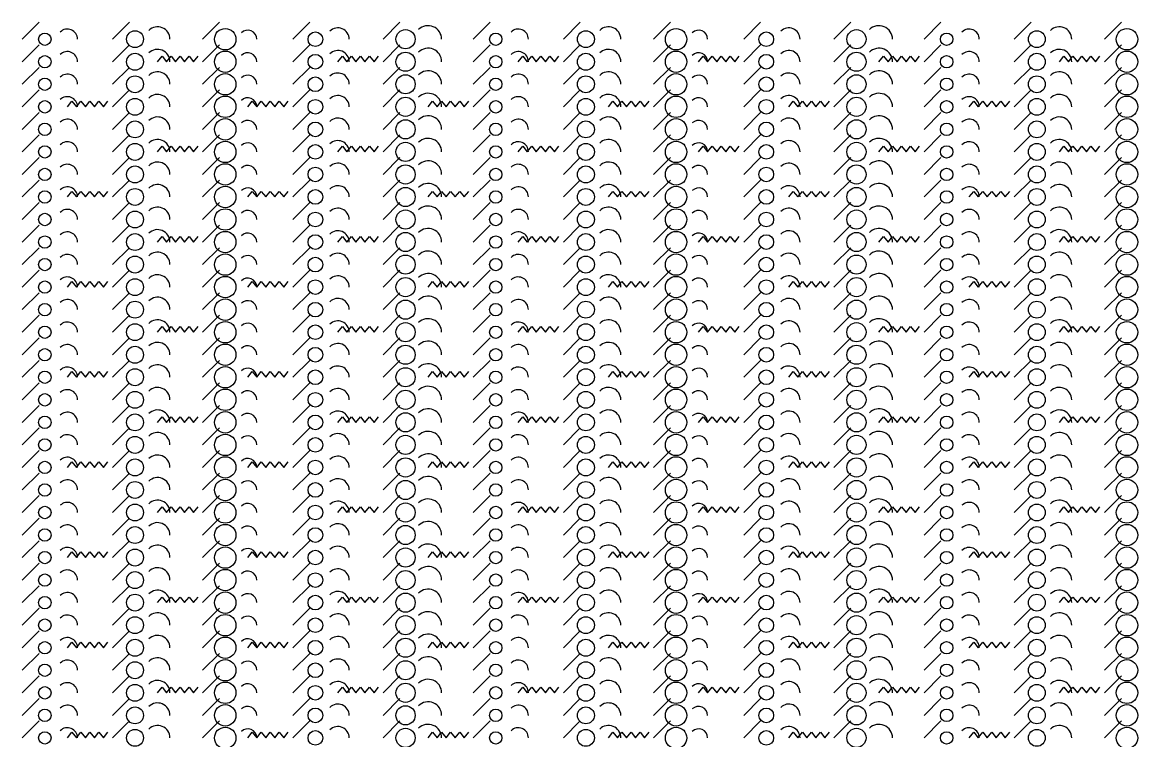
# Model space of a CAD drawing. Extents: x 0 to 1996, y -10 to 19965.
# Drawn here: x 0 to 990, y 4358 to 4995 of the extents above; entities that cross this region are included whole.
import ezdxf

# ---------------------------------------------------------------- set-up
doc = ezdxf.new("R2010")
doc.units = 0

msp = doc.modelspace()

# ---------------------------------------------------------------- linework, layer by layer
for p, q in [((0, 4980), (15, 4995)), ((80, 4980), (95, 4995)), ((160, 4980), (175, 4995)), ((240, 4980), (255, 4995)), ((320, 4980), (335, 4995)), ((400, 4980), (415, 4995)), ((480, 4980), (495, 4995)), ((560, 4980), (575, 4995)), ((640, 4980), (655, 4995)), ((720, 4980), (735, 4995)), ((800, 4980), (815, 4995)), ((880, 4980), (895, 4995)), ((960, 4980), (975, 4995)), ((0, 4960), (15, 4975)), ((80, 4960), (95, 4975)), ((160, 4960), (175, 4975)), ((240, 4960), (255, 4975)), ((320, 4960), (335, 4975)), ((400, 4960), (415, 4975)), ((480, 4960), (495, 4975)), ((560, 4960), (575, 4975)), ((640, 4960), (655, 4975)), ((720, 4960), (735, 4975)), ((800, 4960), (815, 4975)), ((880, 4960), (895, 4975)), ((960, 4960), (975, 4975)), ((0, 4940), (15, 4955)), ((80, 4940), (95, 4955)), ((160, 4940), (175, 4955)), ((240, 4940), (255, 4955)), ((320, 4940), (335, 4955)), ((400, 4940), (415, 4955)), ((480, 4940), (495, 4955)), ((560, 4940), (575, 4955)), ((640, 4940), (655, 4955)), ((720, 4940), (735, 4955)), ((800, 4940), (815, 4955)), ((880, 4940), (895, 4955)), ((960, 4940), (975, 4955)), ((0, 4920), (15, 4935)), ((80, 4920), (95, 4935)), ((160, 4920), (175, 4935)), ((240, 4920), (255, 4935)), ((320, 4920), (335, 4935)), ((400, 4920), (415, 4935)), ((480, 4920), (495, 4935)), ((560, 4920), (575, 4935)), ((640, 4920), (655, 4935)), ((720, 4920), (735, 4935)), ((800, 4920), (815, 4935)), ((880, 4920), (895, 4935)), ((960, 4920), (975, 4935)), ((0, 4900), (15, 4915)), ((80, 4900), (95, 4915)), ((160, 4900), (175, 4915)), ((240, 4900), (255, 4915)), ((320, 4900), (335, 4915)), ((400, 4900), (415, 4915)), ((480, 4900), (495, 4915)), ((560, 4900), (575, 4915)), ((640, 4900), (655, 4915)), ((720, 4900), (735, 4915)), ((800, 4900), (815, 4915)), ((880, 4900), (895, 4915)), ((960, 4900), (975, 4915)), ((0, 4880), (15, 4895)), ((80, 4880), (95, 4895)), ((160, 4880), (175, 4895)), ((240, 4880), (255, 4895)), ((320, 4880), (335, 4895)), ((400, 4880), (415, 4895)), ((480, 4880), (495, 4895)), ((560, 4880), (575, 4895)), ((640, 4880), (655, 4895)), ((720, 4880), (735, 4895)), ((800, 4880), (815, 4895)), ((880, 4880), (895, 4895)), ((960, 4880), (975, 4895)), ((0, 4860), (15, 4875)), ((80, 4860), (95, 4875)), ((160, 4860), (175, 4875)), ((240, 4860), (255, 4875)), ((320, 4860), (335, 4875)), ((400, 4860), (415, 4875)), ((480, 4860), (495, 4875)), ((560, 4860), (575, 4875)), ((640, 4860), (655, 4875)), ((720, 4860), (735, 4875)), ((800, 4860), (815, 4875)), ((880, 4860), (895, 4875)), ((960, 4860), (975, 4875)), ((0, 4840), (15, 4855)), ((80, 4840), (95, 4855)), ((160, 4840), (175, 4855)), ((240, 4840), (255, 4855)), ((320, 4840), (335, 4855)), ((400, 4840), (415, 4855)), ((480, 4840), (495, 4855)), ((560, 4840), (575, 4855)), ((640, 4840), (655, 4855)), ((720, 4840), (735, 4855)), ((800, 4840), (815, 4855)), ((880, 4840), (895, 4855)), ((960, 4840), (975, 4855)), ((0, 4820), (15, 4835)), ((80, 4820), (95, 4835)), ((160, 4820), (175, 4835)), ((240, 4820), (255, 4835)), ((320, 4820), (335, 4835)), ((400, 4820), (415, 4835)), ((480, 4820), (495, 4835)), ((560, 4820), (575, 4835)), ((640, 4820), (655, 4835)), ((720, 4820), (735, 4835)), ((800, 4820), (815, 4835)), ((880, 4820), (895, 4835)), ((960, 4820), (975, 4835)), ((0, 4800), (15, 4815)), ((80, 4800), (95, 4815)), ((160, 4800), (175, 4815)), ((240, 4800), (255, 4815)), ((320, 4800), (335, 4815)), ((400, 4800), (415, 4815)), ((480, 4800), (495, 4815)), ((560, 4800), (575, 4815)), ((640, 4800), (655, 4815)), ((720, 4800), (735, 4815)), ((800, 4800), (815, 4815)), ((880, 4800), (895, 4815)), ((960, 4800), (975, 4815)), ((0, 4780), (15, 4795)), ((80, 4780), (95, 4795)), ((160, 4780), (175, 4795)), ((240, 4780), (255, 4795)), ((320, 4780), (335, 4795)), ((400, 4780), (415, 4795)), ((480, 4780), (495, 4795)), ((560, 4780), (575, 4795)), ((640, 4780), (655, 4795)), ((720, 4780), (735, 4795)), ((800, 4780), (815, 4795)), ((880, 4780), (895, 4795)), ((960, 4780), (975, 4795)), ((0, 4760), (15, 4775)), ((80, 4760), (95, 4775)), ((160, 4760), (175, 4775)), ((240, 4760), (255, 4775)), ((320, 4760), (335, 4775)), ((400, 4760), (415, 4775)), ((480, 4760), (495, 4775)), ((560, 4760), (575, 4775)), ((640, 4760), (655, 4775)), ((720, 4760), (735, 4775)), ((800, 4760), (815, 4775)), ((880, 4760), (895, 4775)), ((960, 4760), (975, 4775)), ((0, 4740), (15, 4755)), ((80, 4740), (95, 4755)), ((160, 4740), (175, 4755)), ((240, 4740), (255, 4755)), ((320, 4740), (335, 4755)), ((400, 4740), (415, 4755)), ((480, 4740), (495, 4755)), ((560, 4740), (575, 4755)), ((640, 4740), (655, 4755)), ((720, 4740), (735, 4755)), ((800, 4740), (815, 4755)), ((880, 4740), (895, 4755)), ((960, 4740), (975, 4755)), ((0, 4720), (15, 4735)), ((80, 4720), (95, 4735)), ((160, 4720), (175, 4735)), ((240, 4720), (255, 4735)), ((320, 4720), (335, 4735)), ((400, 4720), (415, 4735)), ((480, 4720), (495, 4735)), ((560, 4720), (575, 4735)), ((640, 4720), (655, 4735)), ((720, 4720), (735, 4735)), ((800, 4720), (815, 4735)), ((880, 4720), (895, 4735)), ((960, 4720), (975, 4735)), ((0, 4700), (15, 4715)), ((80, 4700), (95, 4715)), ((160, 4700), (175, 4715)), ((240, 4700), (255, 4715)), ((320, 4700), (335, 4715)), ((400, 4700), (415, 4715)), ((480, 4700), (495, 4715)), ((560, 4700), (575, 4715)), ((640, 4700), (655, 4715)), ((720, 4700), (735, 4715)), ((800, 4700), (815, 4715)), ((880, 4700), (895, 4715)), ((960, 4700), (975, 4715)), ((0, 4680), (15, 4695)), ((80, 4680), (95, 4695)), ((160, 4680), (175, 4695)), ((240, 4680), (255, 4695)), ((320, 4680), (335, 4695)), ((400, 4680), (415, 4695)), ((480, 4680), (495, 4695)), ((560, 4680), (575, 4695)), ((640, 4680), (655, 4695)), ((720, 4680), (735, 4695)), ((800, 4680), (815, 4695)), ((880, 4680), (895, 4695)), ((960, 4680), (975, 4695)), ((0, 4660), (15, 4675)), ((80, 4660), (95, 4675)), ((160, 4660), (175, 4675)), ((240, 4660), (255, 4675)), ((320, 4660), (335, 4675)), ((400, 4660), (415, 4675)), ((480, 4660), (495, 4675)), ((560, 4660), (575, 4675)), ((640, 4660), (655, 4675)), ((720, 4660), (735, 4675)), ((800, 4660), (815, 4675)), ((880, 4660), (895, 4675)), ((960, 4660), (975, 4675)), ((0, 4640), (15, 4655)), ((80, 4640), (95, 4655)), ((160, 4640), (175, 4655)), ((240, 4640), (255, 4655)), ((320, 4640), (335, 4655)), ((400, 4640), (415, 4655)), ((480, 4640), (495, 4655)), ((560, 4640), (575, 4655)), ((640, 4640), (655, 4655)), ((720, 4640), (735, 4655)), ((800, 4640), (815, 4655)), ((880, 4640), (895, 4655)), ((960, 4640), (975, 4655)), ((0, 4620), (15, 4635)), ((80, 4620), (95, 4635)), ((160, 4620), (175, 4635)), ((240, 4620), (255, 4635)), ((320, 4620), (335, 4635)), ((400, 4620), (415, 4635)), ((480, 4620), (495, 4635)), ((560, 4620), (575, 4635)), ((640, 4620), (655, 4635)), ((720, 4620), (735, 4635)), ((800, 4620), (815, 4635)), ((880, 4620), (895, 4635)), ((960, 4620), (975, 4635)), ((0, 4600), (15, 4615)), ((80, 4600), (95, 4615)), ((160, 4600), (175, 4615)), ((240, 4600), (255, 4615)), ((320, 4600), (335, 4615)), ((400, 4600), (415, 4615)), ((480, 4600), (495, 4615)), ((560, 4600), (575, 4615)), ((640, 4600), (655, 4615)), ((720, 4600), (735, 4615)), ((800, 4600), (815, 4615)), ((880, 4600), (895, 4615)), ((960, 4600), (975, 4615)), ((0, 4580), (15, 4595)), ((80, 4580), (95, 4595)), ((160, 4580), (175, 4595)), ((240, 4580), (255, 4595)), ((320, 4580), (335, 4595)), ((400, 4580), (415, 4595)), ((480, 4580), (495, 4595)), ((560, 4580), (575, 4595)), ((640, 4580), (655, 4595)), ((720, 4580), (735, 4595)), ((800, 4580), (815, 4595)), ((880, 4580), (895, 4595)), ((960, 4580), (975, 4595)), ((0, 4560), (15, 4575)), ((80, 4560), (95, 4575)), ((160, 4560), (175, 4575)), ((240, 4560), (255, 4575)), ((320, 4560), (335, 4575)), ((400, 4560), (415, 4575)), ((480, 4560), (495, 4575)), ((560, 4560), (575, 4575)), ((640, 4560), (655, 4575)), ((720, 4560), (735, 4575)), ((800, 4560), (815, 4575)), ((880, 4560), (895, 4575)), ((960, 4560), (975, 4575)), ((0, 4540), (15, 4555)), ((80, 4540), (95, 4555)), ((160, 4540), (175, 4555)), ((240, 4540), (255, 4555)), ((320, 4540), (335, 4555)), ((400, 4540), (415, 4555)), ((480, 4540), (495, 4555)), ((560, 4540), (575, 4555)), ((640, 4540), (655, 4555)), ((720, 4540), (735, 4555)), ((800, 4540), (815, 4555)), ((880, 4540), (895, 4555)), ((960, 4540), (975, 4555)), ((0, 4520), (15, 4535)), ((80, 4520), (95, 4535)), ((160, 4520), (175, 4535)), ((240, 4520), (255, 4535)), ((320, 4520), (335, 4535)), ((400, 4520), (415, 4535)), ((480, 4520), (495, 4535)), ((560, 4520), (575, 4535)), ((640, 4520), (655, 4535)), ((720, 4520), (735, 4535)), ((800, 4520), (815, 4535)), ((880, 4520), (895, 4535)), ((960, 4520), (975, 4535)), ((0, 4500), (15, 4515)), ((80, 4500), (95, 4515)), ((160, 4500), (175, 4515)), ((240, 4500), (255, 4515)), ((320, 4500), (335, 4515)), ((400, 4500), (415, 4515)), ((480, 4500), (495, 4515)), ((560, 4500), (575, 4515)), ((640, 4500), (655, 4515)), ((720, 4500), (735, 4515)), ((800, 4500), (815, 4515)), ((880, 4500), (895, 4515)), ((960, 4500), (975, 4515)), ((0, 4480), (15, 4495)), ((80, 4480), (95, 4495)), ((160, 4480), (175, 4495)), ((240, 4480), (255, 4495)), ((320, 4480), (335, 4495)), ((400, 4480), (415, 4495)), ((480, 4480), (495, 4495)), ((560, 4480), (575, 4495)), ((640, 4480), (655, 4495)), ((720, 4480), (735, 4495)), ((800, 4480), (815, 4495)), ((880, 4480), (895, 4495)), ((960, 4480), (975, 4495)), ((0, 4460), (15, 4475)), ((80, 4460), (95, 4475)), ((160, 4460), (175, 4475)), ((240, 4460), (255, 4475)), ((320, 4460), (335, 4475)), ((400, 4460), (415, 4475)), ((480, 4460), (495, 4475)), ((560, 4460), (575, 4475)), ((640, 4460), (655, 4475)), ((720, 4460), (735, 4475)), ((800, 4460), (815, 4475)), ((880, 4460), (895, 4475)), ((960, 4460), (975, 4475)), ((0, 4440), (15, 4455)), ((80, 4440), (95, 4455)), ((160, 4440), (175, 4455)), ((240, 4440), (255, 4455)), ((320, 4440), (335, 4455)), ((400, 4440), (415, 4455)), ((480, 4440), (495, 4455)), ((560, 4440), (575, 4455)), ((640, 4440), (655, 4455)), ((720, 4440), (735, 4455)), ((800, 4440), (815, 4455)), ((880, 4440), (895, 4455)), ((960, 4440), (975, 4455)), ((0, 4420), (15, 4435)), ((80, 4420), (95, 4435)), ((160, 4420), (175, 4435)), ((240, 4420), (255, 4435)), ((320, 4420), (335, 4435)), ((400, 4420), (415, 4435)), ((480, 4420), (495, 4435)), ((560, 4420), (575, 4435)), ((640, 4420), (655, 4435)), ((720, 4420), (735, 4435)), ((800, 4420), (815, 4435)), ((880, 4420), (895, 4435)), ((960, 4420), (975, 4435)), ((0, 4400), (15, 4415)), ((80, 4400), (95, 4415)), ((160, 4400), (175, 4415)), ((240, 4400), (255, 4415)), ((320, 4400), (335, 4415)), ((400, 4400), (415, 4415)), ((480, 4400), (495, 4415)), ((560, 4400), (575, 4415)), ((640, 4400), (655, 4415)), ((720, 4400), (735, 4415)), ((800, 4400), (815, 4415)), ((880, 4400), (895, 4415)), ((960, 4400), (975, 4415)), ((0, 4380), (15, 4395)), ((80, 4380), (95, 4395)), ((160, 4380), (175, 4395)), ((240, 4380), (255, 4395)), ((320, 4380), (335, 4395)), ((400, 4380), (415, 4395)), ((480, 4380), (495, 4395)), ((560, 4380), (575, 4395)), ((640, 4380), (655, 4395)), ((720, 4380), (735, 4395)), ((800, 4380), (815, 4395)), ((880, 4380), (895, 4395)), ((960, 4380), (975, 4395)), ((0, 4360), (15, 4375)), ((80, 4360), (95, 4375)), ((160, 4360), (175, 4375)), ((240, 4360), (255, 4375)), ((320, 4360), (335, 4375)), ((400, 4360), (415, 4375)), ((480, 4360), (495, 4375)), ((560, 4360), (575, 4375)), ((640, 4360), (655, 4375)), ((720, 4360), (735, 4375)), ((800, 4360), (815, 4375)), ((880, 4360), (895, 4375)), ((960, 4360), (975, 4375))]:
    msp.add_line(p, q)
for points in [[(120, 4960), (124, 4965), (128, 4960), (132, 4965), (136, 4960), (140, 4965), (144, 4960), (148, 4965), (152, 4960), (156, 4965)], [(280, 4960), (284, 4965), (288, 4960), (292, 4965), (296, 4960), (300, 4965), (304, 4960), (308, 4965), (312, 4960), (316, 4965)], [(440, 4960), (444, 4965), (448, 4960), (452, 4965), (456, 4960), (460, 4965), (464, 4960), (468, 4965), (472, 4960), (476, 4965)], [(600, 4960), (604, 4965), (608, 4960), (612, 4965), (616, 4960), (620, 4965), (624, 4960), (628, 4965), (632, 4960), (636, 4965)], [(760, 4960), (764, 4965), (768, 4960), (772, 4965), (776, 4960), (780, 4965), (784, 4960), (788, 4965), (792, 4960), (796, 4965)], [(920, 4960), (924, 4965), (928, 4960), (932, 4965), (936, 4960), (940, 4965), (944, 4960), (948, 4965), (952, 4960), (956, 4965)], [(40, 4920), (44, 4925), (48, 4920), (52, 4925), (56, 4920), (60, 4925), (64, 4920), (68, 4925), (72, 4920), (76, 4925)], [(200, 4920), (204, 4925), (208, 4920), (212, 4925), (216, 4920), (220, 4925), (224, 4920), (228, 4925), (232, 4920), (236, 4925)], [(360, 4920), (364, 4925), (368, 4920), (372, 4925), (376, 4920), (380, 4925), (384, 4920), (388, 4925), (392, 4920), (396, 4925)], [(520, 4920), (524, 4925), (528, 4920), (532, 4925), (536, 4920), (540, 4925), (544, 4920), (548, 4925), (552, 4920), (556, 4925)], [(680, 4920), (684, 4925), (688, 4920), (692, 4925), (696, 4920), (700, 4925), (704, 4920), (708, 4925), (712, 4920), (716, 4925)], [(840, 4920), (844, 4925), (848, 4920), (852, 4925), (856, 4920), (860, 4925), (864, 4920), (868, 4925), (872, 4920), (876, 4925)], [(120, 4880), (124, 4885), (128, 4880), (132, 4885), (136, 4880), (140, 4885), (144, 4880), (148, 4885), (152, 4880), (156, 4885)], [(280, 4880), (284, 4885), (288, 4880), (292, 4885), (296, 4880), (300, 4885), (304, 4880), (308, 4885), (312, 4880), (316, 4885)], [(440, 4880), (444, 4885), (448, 4880), (452, 4885), (456, 4880), (460, 4885), (464, 4880), (468, 4885), (472, 4880), (476, 4885)], [(600, 4880), (604, 4885), (608, 4880), (612, 4885), (616, 4880), (620, 4885), (624, 4880), (628, 4885), (632, 4880), (636, 4885)], [(760, 4880), (764, 4885), (768, 4880), (772, 4885), (776, 4880), (780, 4885), (784, 4880), (788, 4885), (792, 4880), (796, 4885)], [(920, 4880), (924, 4885), (928, 4880), (932, 4885), (936, 4880), (940, 4885), (944, 4880), (948, 4885), (952, 4880), (956, 4885)], [(40, 4840), (44, 4845), (48, 4840), (52, 4845), (56, 4840), (60, 4845), (64, 4840), (68, 4845), (72, 4840), (76, 4845)], [(200, 4840), (204, 4845), (208, 4840), (212, 4845), (216, 4840), (220, 4845), (224, 4840), (228, 4845), (232, 4840), (236, 4845)], [(360, 4840), (364, 4845), (368, 4840), (372, 4845), (376, 4840), (380, 4845), (384, 4840), (388, 4845), (392, 4840), (396, 4845)], [(520, 4840), (524, 4845), (528, 4840), (532, 4845), (536, 4840), (540, 4845), (544, 4840), (548, 4845), (552, 4840), (556, 4845)], [(680, 4840), (684, 4845), (688, 4840), (692, 4845), (696, 4840), (700, 4845), (704, 4840), (708, 4845), (712, 4840), (716, 4845)], [(840, 4840), (844, 4845), (848, 4840), (852, 4845), (856, 4840), (860, 4845), (864, 4840), (868, 4845), (872, 4840), (876, 4845)], [(120, 4800), (124, 4805), (128, 4800), (132, 4805), (136, 4800), (140, 4805), (144, 4800), (148, 4805), (152, 4800), (156, 4805)], [(280, 4800), (284, 4805), (288, 4800), (292, 4805), (296, 4800), (300, 4805), (304, 4800), (308, 4805), (312, 4800), (316, 4805)], [(440, 4800), (444, 4805), (448, 4800), (452, 4805), (456, 4800), (460, 4805), (464, 4800), (468, 4805), (472, 4800), (476, 4805)], [(600, 4800), (604, 4805), (608, 4800), (612, 4805), (616, 4800), (620, 4805), (624, 4800), (628, 4805), (632, 4800), (636, 4805)], [(760, 4800), (764, 4805), (768, 4800), (772, 4805), (776, 4800), (780, 4805), (784, 4800), (788, 4805), (792, 4800), (796, 4805)], [(920, 4800), (924, 4805), (928, 4800), (932, 4805), (936, 4800), (940, 4805), (944, 4800), (948, 4805), (952, 4800), (956, 4805)], [(40, 4760), (44, 4765), (48, 4760), (52, 4765), (56, 4760), (60, 4765), (64, 4760), (68, 4765), (72, 4760), (76, 4765)], [(200, 4760), (204, 4765), (208, 4760), (212, 4765), (216, 4760), (220, 4765), (224, 4760), (228, 4765), (232, 4760), (236, 4765)], [(360, 4760), (364, 4765), (368, 4760), (372, 4765), (376, 4760), (380, 4765), (384, 4760), (388, 4765), (392, 4760), (396, 4765)], [(520, 4760), (524, 4765), (528, 4760), (532, 4765), (536, 4760), (540, 4765), (544, 4760), (548, 4765), (552, 4760), (556, 4765)], [(680, 4760), (684, 4765), (688, 4760), (692, 4765), (696, 4760), (700, 4765), (704, 4760), (708, 4765), (712, 4760), (716, 4765)], [(840, 4760), (844, 4765), (848, 4760), (852, 4765), (856, 4760), (860, 4765), (864, 4760), (868, 4765), (872, 4760), (876, 4765)], [(120, 4720), (124, 4725), (128, 4720), (132, 4725), (136, 4720), (140, 4725), (144, 4720), (148, 4725), (152, 4720), (156, 4725)], [(280, 4720), (284, 4725), (288, 4720), (292, 4725), (296, 4720), (300, 4725), (304, 4720), (308, 4725), (312, 4720), (316, 4725)], [(440, 4720), (444, 4725), (448, 4720), (452, 4725), (456, 4720), (460, 4725), (464, 4720), (468, 4725), (472, 4720), (476, 4725)], [(600, 4720), (604, 4725), (608, 4720), (612, 4725), (616, 4720), (620, 4725), (624, 4720), (628, 4725), (632, 4720), (636, 4725)], [(760, 4720), (764, 4725), (768, 4720), (772, 4725), (776, 4720), (780, 4725), (784, 4720), (788, 4725), (792, 4720), (796, 4725)], [(920, 4720), (924, 4725), (928, 4720), (932, 4725), (936, 4720), (940, 4725), (944, 4720), (948, 4725), (952, 4720), (956, 4725)], [(40, 4680), (44, 4685), (48, 4680), (52, 4685), (56, 4680), (60, 4685), (64, 4680), (68, 4685), (72, 4680), (76, 4685)], [(200, 4680), (204, 4685), (208, 4680), (212, 4685), (216, 4680), (220, 4685), (224, 4680), (228, 4685), (232, 4680), (236, 4685)], [(360, 4680), (364, 4685), (368, 4680), (372, 4685), (376, 4680), (380, 4685), (384, 4680), (388, 4685), (392, 4680), (396, 4685)], [(520, 4680), (524, 4685), (528, 4680), (532, 4685), (536, 4680), (540, 4685), (544, 4680), (548, 4685), (552, 4680), (556, 4685)], [(680, 4680), (684, 4685), (688, 4680), (692, 4685), (696, 4680), (700, 4685), (704, 4680), (708, 4685), (712, 4680), (716, 4685)], [(840, 4680), (844, 4685), (848, 4680), (852, 4685), (856, 4680), (860, 4685), (864, 4680), (868, 4685), (872, 4680), (876, 4685)], [(120, 4640), (124, 4645), (128, 4640), (132, 4645), (136, 4640), (140, 4645), (144, 4640), (148, 4645), (152, 4640), (156, 4645)], [(280, 4640), (284, 4645), (288, 4640), (292, 4645), (296, 4640), (300, 4645), (304, 4640), (308, 4645), (312, 4640), (316, 4645)], [(440, 4640), (444, 4645), (448, 4640), (452, 4645), (456, 4640), (460, 4645), (464, 4640), (468, 4645), (472, 4640), (476, 4645)], [(600, 4640), (604, 4645), (608, 4640), (612, 4645), (616, 4640), (620, 4645), (624, 4640), (628, 4645), (632, 4640), (636, 4645)], [(760, 4640), (764, 4645), (768, 4640), (772, 4645), (776, 4640), (780, 4645), (784, 4640), (788, 4645), (792, 4640), (796, 4645)], [(920, 4640), (924, 4645), (928, 4640), (932, 4645), (936, 4640), (940, 4645), (944, 4640), (948, 4645), (952, 4640), (956, 4645)], [(40, 4600), (44, 4605), (48, 4600), (52, 4605), (56, 4600), (60, 4605), (64, 4600), (68, 4605), (72, 4600), (76, 4605)], [(200, 4600), (204, 4605), (208, 4600), (212, 4605), (216, 4600), (220, 4605), (224, 4600), (228, 4605), (232, 4600), (236, 4605)], [(360, 4600), (364, 4605), (368, 4600), (372, 4605), (376, 4600), (380, 4605), (384, 4600), (388, 4605), (392, 4600), (396, 4605)], [(520, 4600), (524, 4605), (528, 4600), (532, 4605), (536, 4600), (540, 4605), (544, 4600), (548, 4605), (552, 4600), (556, 4605)], [(680, 4600), (684, 4605), (688, 4600), (692, 4605), (696, 4600), (700, 4605), (704, 4600), (708, 4605), (712, 4600), (716, 4605)], [(840, 4600), (844, 4605), (848, 4600), (852, 4605), (856, 4600), (860, 4605), (864, 4600), (868, 4605), (872, 4600), (876, 4605)], [(120, 4560), (124, 4565), (128, 4560), (132, 4565), (136, 4560), (140, 4565), (144, 4560), (148, 4565), (152, 4560), (156, 4565)], [(280, 4560), (284, 4565), (288, 4560), (292, 4565), (296, 4560), (300, 4565), (304, 4560), (308, 4565), (312, 4560), (316, 4565)], [(440, 4560), (444, 4565), (448, 4560), (452, 4565), (456, 4560), (460, 4565), (464, 4560), (468, 4565), (472, 4560), (476, 4565)], [(600, 4560), (604, 4565), (608, 4560), (612, 4565), (616, 4560), (620, 4565), (624, 4560), (628, 4565), (632, 4560), (636, 4565)], [(760, 4560), (764, 4565), (768, 4560), (772, 4565), (776, 4560), (780, 4565), (784, 4560), (788, 4565), (792, 4560), (796, 4565)], [(920, 4560), (924, 4565), (928, 4560), (932, 4565), (936, 4560), (940, 4565), (944, 4560), (948, 4565), (952, 4560), (956, 4565)], [(40, 4520), (44, 4525), (48, 4520), (52, 4525), (56, 4520), (60, 4525), (64, 4520), (68, 4525), (72, 4520), (76, 4525)], [(200, 4520), (204, 4525), (208, 4520), (212, 4525), (216, 4520), (220, 4525), (224, 4520), (228, 4525), (232, 4520), (236, 4525)], [(360, 4520), (364, 4525), (368, 4520), (372, 4525), (376, 4520), (380, 4525), (384, 4520), (388, 4525), (392, 4520), (396, 4525)], [(520, 4520), (524, 4525), (528, 4520), (532, 4525), (536, 4520), (540, 4525), (544, 4520), (548, 4525), (552, 4520), (556, 4525)], [(680, 4520), (684, 4525), (688, 4520), (692, 4525), (696, 4520), (700, 4525), (704, 4520), (708, 4525), (712, 4520), (716, 4525)], [(840, 4520), (844, 4525), (848, 4520), (852, 4525), (856, 4520), (860, 4525), (864, 4520), (868, 4525), (872, 4520), (876, 4525)], [(120, 4480), (124, 4485), (128, 4480), (132, 4485), (136, 4480), (140, 4485), (144, 4480), (148, 4485), (152, 4480), (156, 4485)], [(280, 4480), (284, 4485), (288, 4480), (292, 4485), (296, 4480), (300, 4485), (304, 4480), (308, 4485), (312, 4480), (316, 4485)], [(440, 4480), (444, 4485), (448, 4480), (452, 4485), (456, 4480), (460, 4485), (464, 4480), (468, 4485), (472, 4480), (476, 4485)], [(600, 4480), (604, 4485), (608, 4480), (612, 4485), (616, 4480), (620, 4485), (624, 4480), (628, 4485), (632, 4480), (636, 4485)], [(760, 4480), (764, 4485), (768, 4480), (772, 4485), (776, 4480), (780, 4485), (784, 4480), (788, 4485), (792, 4480), (796, 4485)], [(920, 4480), (924, 4485), (928, 4480), (932, 4485), (936, 4480), (940, 4485), (944, 4480), (948, 4485), (952, 4480), (956, 4485)], [(40, 4440), (44, 4445), (48, 4440), (52, 4445), (56, 4440), (60, 4445), (64, 4440), (68, 4445), (72, 4440), (76, 4445)], [(200, 4440), (204, 4445), (208, 4440), (212, 4445), (216, 4440), (220, 4445), (224, 4440), (228, 4445), (232, 4440), (236, 4445)], [(360, 4440), (364, 4445), (368, 4440), (372, 4445), (376, 4440), (380, 4445), (384, 4440), (388, 4445), (392, 4440), (396, 4445)], [(520, 4440), (524, 4445), (528, 4440), (532, 4445), (536, 4440), (540, 4445), (544, 4440), (548, 4445), (552, 4440), (556, 4445)], [(680, 4440), (684, 4445), (688, 4440), (692, 4445), (696, 4440), (700, 4445), (704, 4440), (708, 4445), (712, 4440), (716, 4445)], [(840, 4440), (844, 4445), (848, 4440), (852, 4445), (856, 4440), (860, 4445), (864, 4440), (868, 4445), (872, 4440), (876, 4445)], [(120, 4400), (124, 4405), (128, 4400), (132, 4405), (136, 4400), (140, 4405), (144, 4400), (148, 4405), (152, 4400), (156, 4405)], [(280, 4400), (284, 4405), (288, 4400), (292, 4405), (296, 4400), (300, 4405), (304, 4400), (308, 4405), (312, 4400), (316, 4405)], [(440, 4400), (444, 4405), (448, 4400), (452, 4405), (456, 4400), (460, 4405), (464, 4400), (468, 4405), (472, 4400), (476, 4405)], [(600, 4400), (604, 4405), (608, 4400), (612, 4405), (616, 4400), (620, 4405), (624, 4400), (628, 4405), (632, 4400), (636, 4405)], [(760, 4400), (764, 4405), (768, 4400), (772, 4405), (776, 4400), (780, 4405), (784, 4400), (788, 4405), (792, 4400), (796, 4405)], [(920, 4400), (924, 4405), (928, 4400), (932, 4405), (936, 4400), (940, 4405), (944, 4400), (948, 4405), (952, 4400), (956, 4405)], [(40, 4360), (44, 4365), (48, 4360), (52, 4365), (56, 4360), (60, 4365), (64, 4360), (68, 4365), (72, 4360), (76, 4365)], [(200, 4360), (204, 4365), (208, 4360), (212, 4365), (216, 4360), (220, 4365), (224, 4360), (228, 4365), (232, 4360), (236, 4365)], [(360, 4360), (364, 4365), (368, 4360), (372, 4365), (376, 4360), (380, 4365), (384, 4360), (388, 4365), (392, 4360), (396, 4365)], [(520, 4360), (524, 4365), (528, 4360), (532, 4365), (536, 4360), (540, 4365), (544, 4360), (548, 4365), (552, 4360), (556, 4365)], [(680, 4360), (684, 4365), (688, 4360), (692, 4365), (696, 4360), (700, 4365), (704, 4360), (708, 4365), (712, 4360), (716, 4365)], [(840, 4360), (844, 4365), (848, 4360), (852, 4365), (856, 4360), (860, 4365), (864, 4360), (868, 4365), (872, 4360), (876, 4365)]]:
    msp.add_lwpolyline(points)
for centre, radius in [((100, 4980), 7.5), ((180, 4980), 9.5), ((340, 4980), 8.5), ((500, 4980), 7.5), ((580, 4980), 9.5), ((740, 4980), 8.5), ((900, 4980), 7.5), ((980, 4980), 9.5), ((20, 4980), 5.5), ((260, 4980), 6.5), ((420, 4980), 5.5), ((660, 4980), 6.5), ((820, 4980), 5.5), ((100, 4960), 7.5), ((180, 4960), 9.5), ((340, 4960), 8.5), ((500, 4960), 7.5), ((580, 4960), 9.5), ((740, 4960), 8.5), ((900, 4960), 7.5), ((980, 4960), 9.5), ((20, 4960), 5.5), ((260, 4960), 6.5), ((420, 4960), 5.5), ((660, 4960), 6.5), ((820, 4960), 5.5), ((100, 4940), 7.5), ((180, 4940), 9.5), ((340, 4940), 8.5), ((500, 4940), 7.5), ((580, 4940), 9.5), ((740, 4940), 8.5), ((900, 4940), 7.5), ((980, 4940), 9.5), ((20, 4940), 5.5), ((260, 4940), 6.5), ((420, 4940), 5.5), ((660, 4940), 6.5), ((820, 4940), 5.5), ((180, 4920), 9.5), ((340, 4920), 8.5), ((580, 4920), 9.5), ((740, 4920), 8.5), ((980, 4920), 9.5), ((20, 4920), 5.5), ((100, 4920), 7.5), ((260, 4920), 6.5), ((420, 4920), 5.5), ((500, 4920), 7.5), ((660, 4920), 6.5), ((820, 4920), 5.5), ((900, 4920), 7.5), ((180, 4900), 9.5), ((340, 4900), 8.5), ((580, 4900), 9.5), ((740, 4900), 8.5), ((980, 4900), 9.5), ((20, 4900), 5.5), ((100, 4900), 7.5), ((260, 4900), 6.5), ((420, 4900), 5.5), ((500, 4900), 7.5), ((660, 4900), 6.5), ((820, 4900), 5.5), ((900, 4900), 7.5), ((180, 4880), 9.5), ((340, 4880), 8.5), ((580, 4880), 9.5), ((740, 4880), 8.5), ((980, 4880), 9.5), ((20, 4880), 5.5), ((100, 4880), 7.5), ((260, 4880), 6.5), ((420, 4880), 5.5), ((500, 4880), 7.5), ((660, 4880), 6.5), ((820, 4880), 5.5), ((900, 4880), 7.5), ((180, 4860), 9.5), ((340, 4860), 8.5), ((580, 4860), 9.5), ((740, 4860), 8.5), ((980, 4860), 9.5), ((20, 4860), 5.5), ((100, 4860), 7.5), ((260, 4860), 6.5), ((420, 4860), 5.5), ((500, 4860), 7.5), ((660, 4860), 6.5), ((820, 4860), 5.5), ((900, 4860), 7.5), ((180, 4840), 9.5), ((580, 4840), 9.5), ((980, 4840), 9.5), ((20, 4840), 5.5), ((100, 4840), 7.5), ((260, 4840), 6.5), ((340, 4840), 8.5), ((420, 4840), 5.5), ((500, 4840), 7.5), ((660, 4840), 6.5), ((740, 4840), 8.5), ((820, 4840), 5.5), ((900, 4840), 7.5), ((180, 4820), 9.5), ((580, 4820), 9.5), ((980, 4820), 9.5), ((20, 4820), 5.5), ((100, 4820), 7.5), ((260, 4820), 6.5), ((340, 4820), 8.5), ((420, 4820), 5.5), ((500, 4820), 7.5), ((660, 4820), 6.5), ((740, 4820), 8.5), ((820, 4820), 5.5), ((900, 4820), 7.5), ((180, 4800), 9.5), ((580, 4800), 9.5), ((980, 4800), 9.5), ((20, 4800), 5.5), ((100, 4800), 7.5), ((260, 4800), 6.5), ((340, 4800), 8.5), ((420, 4800), 5.5), ((500, 4800), 7.5), ((660, 4800), 6.5), ((740, 4800), 8.5), ((820, 4800), 5.5), ((900, 4800), 7.5), ((180, 4780), 9.5), ((580, 4780), 9.5), ((980, 4780), 9.5), ((20, 4780), 5.5), ((100, 4780), 7.5), ((260, 4780), 6.5), ((340, 4780), 8.5), ((420, 4780), 5.5), ((500, 4780), 7.5), ((660, 4780), 6.5), ((740, 4780), 8.5), ((820, 4780), 5.5), ((900, 4780), 7.5), ((180, 4760), 9.5), ((580, 4760), 9.5), ((980, 4760), 9.5), ((20, 4760), 5.5), ((100, 4760), 7.5), ((260, 4760), 6.5), ((340, 4760), 8.5), ((420, 4760), 5.5), ((500, 4760), 7.5), ((660, 4760), 6.5), ((740, 4760), 8.5), ((820, 4760), 5.5), ((900, 4760), 7.5), ((20, 4740), 5.5), ((100, 4740), 7.5), ((180, 4740), 9.5), ((260, 4740), 6.5), ((340, 4740), 8.5), ((420, 4740), 5.5), ((500, 4740), 7.5), ((580, 4740), 9.5), ((660, 4740), 6.5), ((740, 4740), 8.5), ((820, 4740), 5.5), ((900, 4740), 7.5), ((980, 4740), 9.5), ((20, 4720), 5.5), ((100, 4720), 7.5), ((180, 4720), 9.5), ((260, 4720), 6.5), ((340, 4720), 8.5), ((420, 4720), 5.5), ((500, 4720), 7.5), ((580, 4720), 9.5), ((660, 4720), 6.5), ((740, 4720), 8.5), ((820, 4720), 5.5), ((900, 4720), 7.5), ((980, 4720), 9.5), ((20, 4700), 5.5), ((100, 4700), 7.5), ((180, 4700), 9.5), ((260, 4700), 6.5), ((340, 4700), 8.5), ((420, 4700), 5.5), ((500, 4700), 7.5), ((580, 4700), 9.5), ((660, 4700), 6.5), ((740, 4700), 8.5), ((820, 4700), 5.5), ((900, 4700), 7.5), ((980, 4700), 9.5), ((20, 4680), 5.5), ((100, 4680), 7.5), ((180, 4680), 9.5), ((260, 4680), 6.5), ((340, 4680), 8.5), ((420, 4680), 5.5), ((500, 4680), 7.5), ((580, 4680), 9.5), ((660, 4680), 6.5), ((740, 4680), 8.5), ((820, 4680), 5.5), ((900, 4680), 7.5), ((980, 4680), 9.5), ((20, 4660), 5.5), ((100, 4660), 7.5), ((180, 4660), 9.5), ((260, 4660), 6.5), ((340, 4660), 8.5), ((420, 4660), 5.5), ((500, 4660), 7.5), ((580, 4660), 9.5), ((660, 4660), 6.5), ((740, 4660), 8.5), ((820, 4660), 5.5), ((900, 4660), 7.5), ((980, 4660), 9.5), ((20, 4640), 5.5), ((100, 4640), 7.5), ((180, 4640), 9.5), ((260, 4640), 6.5), ((340, 4640), 8.5), ((420, 4640), 5.5), ((500, 4640), 7.5), ((580, 4640), 9.5), ((660, 4640), 6.5), ((740, 4640), 8.5), ((820, 4640), 5.5), ((900, 4640), 7.5), ((980, 4640), 9.5), ((20, 4620), 5.5), ((100, 4620), 7.5), ((180, 4620), 9.5), ((260, 4620), 6.5), ((340, 4620), 8.5), ((420, 4620), 5.5), ((500, 4620), 7.5), ((580, 4620), 9.5), ((660, 4620), 6.5), ((740, 4620), 8.5), ((820, 4620), 5.5), ((900, 4620), 7.5), ((980, 4620), 9.5), ((20, 4600), 5.5), ((100, 4600), 7.5), ((180, 4600), 9.5), ((260, 4600), 6.5), ((340, 4600), 8.5), ((420, 4600), 5.5), ((500, 4600), 7.5), ((580, 4600), 9.5), ((660, 4600), 6.5), ((740, 4600), 8.5), ((820, 4600), 5.5), ((900, 4600), 7.5), ((980, 4600), 9.5), ((20, 4580), 5.5), ((100, 4580), 7.5), ((180, 4580), 9.5), ((260, 4580), 6.5), ((340, 4580), 8.5), ((420, 4580), 5.5), ((500, 4580), 7.5), ((580, 4580), 9.5), ((660, 4580), 6.5), ((740, 4580), 8.5), ((820, 4580), 5.5), ((900, 4580), 7.5), ((980, 4580), 9.5), ((20, 4560), 5.5), ((100, 4560), 7.5), ((180, 4560), 9.5), ((260, 4560), 6.5), ((340, 4560), 8.5), ((420, 4560), 5.5), ((500, 4560), 7.5), ((580, 4560), 9.5), ((660, 4560), 6.5), ((740, 4560), 8.5), ((820, 4560), 5.5), ((900, 4560), 7.5), ((980, 4560), 9.5), ((20, 4540), 5.5), ((100, 4540), 7.5), ((180, 4540), 9.5), ((260, 4540), 6.5), ((340, 4540), 8.5), ((420, 4540), 5.5), ((500, 4540), 7.5), ((580, 4540), 9.5), ((660, 4540), 6.5), ((740, 4540), 8.5), ((820, 4540), 5.5), ((900, 4540), 7.5), ((980, 4540), 9.5), ((20, 4520), 5.5), ((100, 4520), 7.5), ((180, 4520), 9.5), ((260, 4520), 6.5), ((340, 4520), 8.5), ((420, 4520), 5.5), ((500, 4520), 7.5), ((580, 4520), 9.5), ((660, 4520), 6.5), ((740, 4520), 8.5), ((820, 4520), 5.5), ((900, 4520), 7.5), ((980, 4520), 9.5), ((20, 4500), 5.5), ((100, 4500), 7.5), ((180, 4500), 9.5), ((260, 4500), 6.5), ((340, 4500), 8.5), ((420, 4500), 5.5), ((500, 4500), 7.5), ((580, 4500), 9.5), ((660, 4500), 6.5), ((740, 4500), 8.5), ((820, 4500), 5.5), ((900, 4500), 7.5), ((980, 4500), 9.5), ((20, 4480), 5.5), ((100, 4480), 7.5), ((180, 4480), 9.5), ((260, 4480), 6.5), ((340, 4480), 8.5), ((420, 4480), 5.5), ((500, 4480), 7.5), ((580, 4480), 9.5), ((660, 4480), 6.5), ((740, 4480), 8.5), ((820, 4480), 5.5), ((900, 4480), 7.5), ((980, 4480), 9.5), ((20, 4460), 5.5), ((100, 4460), 7.5), ((180, 4460), 9.5), ((260, 4460), 6.5), ((340, 4460), 8.5), ((420, 4460), 5.5), ((500, 4460), 7.5), ((580, 4460), 9.5), ((660, 4460), 6.5), ((740, 4460), 8.5), ((820, 4460), 5.5), ((900, 4460), 7.5), ((980, 4460), 9.5), ((20, 4440), 5.5), ((100, 4440), 7.5), ((180, 4440), 9.5), ((260, 4440), 6.5), ((340, 4440), 8.5), ((420, 4440), 5.5), ((500, 4440), 7.5), ((580, 4440), 9.5), ((660, 4440), 6.5), ((740, 4440), 8.5), ((820, 4440), 5.5), ((900, 4440), 7.5), ((980, 4440), 9.5), ((20, 4420), 5.5), ((100, 4420), 7.5), ((180, 4420), 9.5), ((260, 4420), 6.5), ((340, 4420), 8.5), ((420, 4420), 5.5), ((500, 4420), 7.5), ((580, 4420), 9.5), ((660, 4420), 6.5), ((740, 4420), 8.5), ((820, 4420), 5.5), ((900, 4420), 7.5), ((980, 4420), 9.5), ((20, 4400), 5.5), ((100, 4400), 7.5), ((180, 4400), 9.5), ((260, 4400), 6.5), ((340, 4400), 8.5), ((420, 4400), 5.5), ((500, 4400), 7.5), ((580, 4400), 9.5), ((660, 4400), 6.5), ((740, 4400), 8.5), ((820, 4400), 5.5), ((900, 4400), 7.5), ((980, 4400), 9.5), ((20, 4380), 5.5), ((100, 4380), 7.5), ((180, 4380), 9.5), ((260, 4380), 6.5), ((340, 4380), 8.5), ((420, 4380), 5.5), ((500, 4380), 7.5), ((580, 4380), 9.5), ((660, 4380), 6.5), ((740, 4380), 8.5), ((820, 4380), 5.5), ((900, 4380), 7.5), ((980, 4380), 9.5), ((20, 4360), 5.5), ((100, 4360), 7.5), ((180, 4360), 9.5), ((260, 4360), 6.5), ((340, 4360), 8.5), ((420, 4360), 5.5), ((500, 4360), 7.5), ((580, 4360), 9.5), ((660, 4360), 6.5), ((740, 4360), 8.5), ((820, 4360), 5.5), ((900, 4360), 7.5), ((980, 4360), 9.5)]:
    msp.add_circle(centre, radius)
for centre, radius in [((40, 4980), 9), ((120, 4980), 11), ((200, 4980), 8), ((280, 4980), 10), ((360, 4980), 12), ((440, 4980), 9), ((520, 4980), 11), ((600, 4980), 8), ((680, 4980), 10), ((760, 4980), 12), ((840, 4980), 9), ((920, 4980), 11), ((40, 4960), 9), ((120, 4960), 11), ((200, 4960), 8), ((280, 4960), 10), ((360, 4960), 12), ((440, 4960), 9), ((520, 4960), 11), ((600, 4960), 8), ((680, 4960), 10), ((760, 4960), 12), ((840, 4960), 9), ((920, 4960), 11), ((40, 4940), 9), ((120, 4940), 11), ((200, 4940), 8), ((280, 4940), 10), ((360, 4940), 12), ((440, 4940), 9), ((520, 4940), 11), ((600, 4940), 8), ((680, 4940), 10), ((760, 4940), 12), ((840, 4940), 9), ((920, 4940), 11), ((40, 4920), 9), ((120, 4920), 11), ((200, 4920), 8), ((280, 4920), 10), ((360, 4920), 12), ((440, 4920), 9), ((520, 4920), 11), ((600, 4920), 8), ((680, 4920), 10), ((760, 4920), 12), ((840, 4920), 9), ((920, 4920), 11), ((40, 4900), 9), ((120, 4900), 11), ((200, 4900), 8), ((280, 4900), 10), ((360, 4900), 12), ((440, 4900), 9), ((520, 4900), 11), ((600, 4900), 8), ((680, 4900), 10), ((760, 4900), 12), ((840, 4900), 9), ((920, 4900), 11), ((40, 4880), 9), ((120, 4880), 11), ((280, 4880), 10), ((360, 4880), 12), ((440, 4880), 9), ((520, 4880), 11), ((680, 4880), 10), ((760, 4880), 12), ((840, 4880), 9), ((920, 4880), 11), ((200, 4880), 8), ((600, 4880), 8), ((40, 4860), 9), ((120, 4860), 11), ((280, 4860), 10), ((360, 4860), 12), ((440, 4860), 9), ((520, 4860), 11), ((680, 4860), 10), ((760, 4860), 12), ((840, 4860), 9), ((920, 4860), 11), ((200, 4860), 8), ((600, 4860), 8), ((40, 4840), 9), ((120, 4840), 11), ((280, 4840), 10), ((360, 4840), 12), ((440, 4840), 9), ((520, 4840), 11), ((680, 4840), 10), ((760, 4840), 12), ((840, 4840), 9), ((920, 4840), 11), ((200, 4840), 8), ((600, 4840), 8), ((40, 4820), 9), ((120, 4820), 11), ((280, 4820), 10), ((360, 4820), 12), ((440, 4820), 9), ((520, 4820), 11), ((680, 4820), 10), ((760, 4820), 12), ((840, 4820), 9), ((920, 4820), 11), ((200, 4820), 8), ((600, 4820), 8), ((40, 4800), 9), ((120, 4800), 11), ((280, 4800), 10), ((360, 4800), 12), ((440, 4800), 9), ((520, 4800), 11), ((680, 4800), 10), ((760, 4800), 12), ((840, 4800), 9), ((920, 4800), 11), ((200, 4800), 8), ((600, 4800), 8), ((120, 4780), 11), ((280, 4780), 10), ((360, 4780), 12), ((520, 4780), 11), ((680, 4780), 10), ((760, 4780), 12), ((920, 4780), 11), ((40, 4780), 9), ((200, 4780), 8), ((440, 4780), 9), ((600, 4780), 8), ((840, 4780), 9), ((120, 4760), 11), ((280, 4760), 10), ((360, 4760), 12), ((520, 4760), 11), ((680, 4760), 10), ((760, 4760), 12), ((920, 4760), 11), ((40, 4760), 9), ((200, 4760), 8), ((440, 4760), 9), ((600, 4760), 8), ((840, 4760), 9), ((120, 4740), 11), ((280, 4740), 10), ((360, 4740), 12), ((520, 4740), 11), ((680, 4740), 10), ((760, 4740), 12), ((920, 4740), 11), ((40, 4740), 9), ((200, 4740), 8), ((440, 4740), 9), ((600, 4740), 8), ((840, 4740), 9), ((120, 4720), 11), ((280, 4720), 10), ((360, 4720), 12), ((520, 4720), 11), ((680, 4720), 10), ((760, 4720), 12), ((920, 4720), 11), ((40, 4720), 9), ((200, 4720), 8), ((440, 4720), 9), ((600, 4720), 8), ((840, 4720), 9), ((120, 4700), 11), ((360, 4700), 12), ((520, 4700), 11), ((760, 4700), 12), ((920, 4700), 11), ((40, 4700), 9), ((200, 4700), 8), ((280, 4700), 10), ((440, 4700), 9), ((600, 4700), 8), ((680, 4700), 10), ((840, 4700), 9), ((120, 4680), 11), ((360, 4680), 12), ((520, 4680), 11), ((760, 4680), 12), ((920, 4680), 11), ((40, 4680), 9), ((200, 4680), 8), ((280, 4680), 10), ((440, 4680), 9), ((600, 4680), 8), ((680, 4680), 10), ((840, 4680), 9), ((120, 4660), 11), ((360, 4660), 12), ((520, 4660), 11), ((760, 4660), 12), ((920, 4660), 11), ((40, 4660), 9), ((200, 4660), 8), ((280, 4660), 10), ((440, 4660), 9), ((600, 4660), 8), ((680, 4660), 10), ((840, 4660), 9), ((120, 4640), 11), ((360, 4640), 12), ((520, 4640), 11), ((760, 4640), 12), ((920, 4640), 11), ((40, 4640), 9), ((200, 4640), 8), ((280, 4640), 10), ((440, 4640), 9), ((600, 4640), 8), ((680, 4640), 10), ((840, 4640), 9), ((120, 4620), 11), ((360, 4620), 12), ((520, 4620), 11), ((760, 4620), 12), ((920, 4620), 11), ((40, 4620), 9), ((200, 4620), 8), ((280, 4620), 10), ((440, 4620), 9), ((600, 4620), 8), ((680, 4620), 10), ((840, 4620), 9), ((360, 4600), 12), ((760, 4600), 12), ((40, 4600), 9), ((120, 4600), 11), ((200, 4600), 8), ((280, 4600), 10), ((440, 4600), 9), ((520, 4600), 11), ((600, 4600), 8), ((680, 4600), 10), ((840, 4600), 9), ((920, 4600), 11), ((360, 4580), 12), ((760, 4580), 12), ((40, 4580), 9), ((120, 4580), 11), ((200, 4580), 8), ((280, 4580), 10), ((440, 4580), 9), ((520, 4580), 11), ((600, 4580), 8), ((680, 4580), 10), ((840, 4580), 9), ((920, 4580), 11), ((360, 4560), 12), ((760, 4560), 12), ((40, 4560), 9), ((120, 4560), 11), ((200, 4560), 8), ((280, 4560), 10), ((440, 4560), 9), ((520, 4560), 11), ((600, 4560), 8), ((680, 4560), 10), ((840, 4560), 9), ((920, 4560), 11), ((360, 4540), 12), ((760, 4540), 12), ((40, 4540), 9), ((120, 4540), 11), ((200, 4540), 8), ((280, 4540), 10), ((440, 4540), 9), ((520, 4540), 11), ((600, 4540), 8), ((680, 4540), 10), ((840, 4540), 9), ((920, 4540), 11), ((360, 4520), 12), ((760, 4520), 12), ((40, 4520), 9), ((120, 4520), 11), ((200, 4520), 8), ((280, 4520), 10), ((440, 4520), 9), ((520, 4520), 11), ((600, 4520), 8), ((680, 4520), 10), ((840, 4520), 9), ((920, 4520), 11), ((40, 4500), 9), ((120, 4500), 11), ((200, 4500), 8), ((280, 4500), 10), ((360, 4500), 12), ((440, 4500), 9), ((520, 4500), 11), ((600, 4500), 8), ((680, 4500), 10), ((760, 4500), 12), ((840, 4500), 9), ((920, 4500), 11), ((40, 4480), 9), ((120, 4480), 11), ((200, 4480), 8), ((280, 4480), 10), ((360, 4480), 12), ((440, 4480), 9), ((520, 4480), 11), ((600, 4480), 8), ((680, 4480), 10), ((760, 4480), 12), ((840, 4480), 9), ((920, 4480), 11), ((40, 4460), 9), ((120, 4460), 11), ((200, 4460), 8), ((280, 4460), 10), ((360, 4460), 12), ((440, 4460), 9), ((520, 4460), 11), ((600, 4460), 8), ((680, 4460), 10), ((760, 4460), 12), ((840, 4460), 9), ((920, 4460), 11), ((40, 4440), 9), ((120, 4440), 11), ((200, 4440), 8), ((280, 4440), 10), ((360, 4440), 12), ((440, 4440), 9), ((520, 4440), 11), ((600, 4440), 8), ((680, 4440), 10), ((760, 4440), 12), ((840, 4440), 9), ((920, 4440), 11), ((40, 4420), 9), ((120, 4420), 11), ((200, 4420), 8), ((280, 4420), 10), ((360, 4420), 12), ((440, 4420), 9), ((520, 4420), 11), ((600, 4420), 8), ((680, 4420), 10), ((760, 4420), 12), ((840, 4420), 9), ((920, 4420), 11), ((40, 4400), 9), ((120, 4400), 11), ((200, 4400), 8), ((280, 4400), 10), ((360, 4400), 12), ((440, 4400), 9), ((520, 4400), 11), ((600, 4400), 8), ((680, 4400), 10), ((760, 4400), 12), ((840, 4400), 9), ((920, 4400), 11), ((40, 4380), 9), ((120, 4380), 11), ((200, 4380), 8), ((280, 4380), 10), ((360, 4380), 12), ((440, 4380), 9), ((520, 4380), 11), ((600, 4380), 8), ((680, 4380), 10), ((760, 4380), 12), ((840, 4380), 9), ((920, 4380), 11), ((40, 4360), 9), ((120, 4360), 11), ((200, 4360), 8), ((280, 4360), 10), ((360, 4360), 12), ((440, 4360), 9), ((520, 4360), 11), ((600, 4360), 8), ((680, 4360), 10), ((760, 4360), 12), ((840, 4360), 9), ((920, 4360), 11)]:
    msp.add_arc(centre, radius, 0, 135)

doc.saveas('drawing.dxf')
